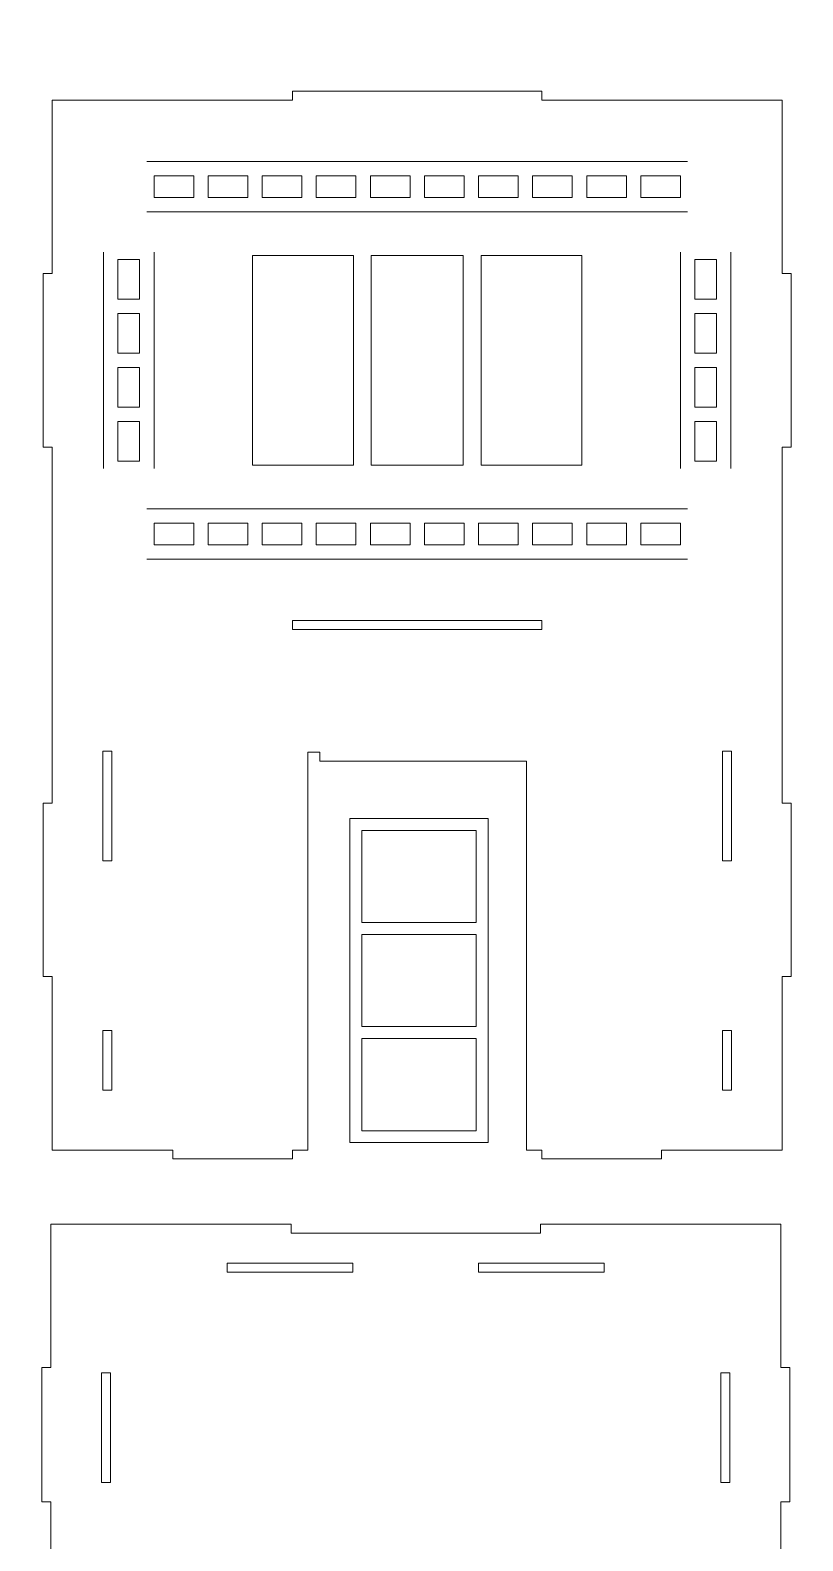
# Model space of a CAD drawing. Header units: centimetres. Extents: x -82 to 82, y -72 to 72.
# Drawn here: x -12.9 to 12.9, y -29.6 to 20.9 of the extents above; entities that cross this region are included whole.
import ezdxf

# ---------------------------------------------------------------- set-up
doc = ezdxf.new("R2010")
doc.units = ezdxf.units.CM
doc.header["$MEASUREMENT"] = 0
doc.layers.add('Camada 1', color=7, linetype='Continuous')

msp = doc.modelspace()

# ---------------------------------------------------------------- linework, layer by layer
at = {"layer": 'Camada 1', "color": 2, "lineweight": 9}
msp.add_open_spline([(-82.5, 72.5), (-82.5, 72.5), (82.5, 72.5), (82.5, 72.5), (82.5, 72.5), (82.5, -72.5), (82.5, -72.5), (82.5, -72.5), (-82.5, -72.5), (-82.5, -72.5), (-82.5, -72.5), (-82.5, 72.5), (-82.5, 72.5)], degree=3, knots=[0, 0, 0, 0, 0.25, 0.25, 0.25, 0.5, 0.5, 0.5, 0.75, 0.75, 0.75, 1, 1, 1, 1], dxfattribs=at)
at = {"layer": 'Camada 1', "color": 250, "lineweight": 9}
for points, knots in [([(12.21608, 18.60962), (12.21608, 18.60962), (4.18308, 18.60962), (4.18308, 18.60962), (4.18308, 18.60962), (4.18308, 18.90962), (4.18308, 18.90962), (4.18308, 18.90962), (-4.15092, 18.90962), (-4.15092, 18.90962), (-4.15092, 18.90962), (-4.15092, 18.60962), (-4.15092, 18.60962), (-4.15092, 18.60962), (-12.18392, 18.60962), (-12.18392, 18.60962), (-12.18392, 18.60962), (-12.18392, 12.80962), (-12.18392, 12.80962), (-12.18392, 12.80962), (-12.48392, 12.80962), (-12.48392, 12.80962), (-12.48392, 12.80962), (-12.48392, 7.00962), (-12.48392, 7.00962), (-12.48392, 7.00962), (-12.18392, 7.00962), (-12.18392, 7.00962), (-12.18392, 7.00962), (-12.18392, -4.89037), (-12.18392, -4.89037), (-12.18392, -4.89037), (-12.48392, -4.89037), (-12.48392, -4.89037), (-12.48392, -4.89037), (-12.48392, -10.69037), (-12.48392, -10.69037), (-12.48392, -10.69037), (-12.18392, -10.69037), (-12.18392, -10.69037), (-12.18392, -10.69037), (-12.18392, -16.49037), (-12.18392, -16.49037), (-12.18392, -16.49037), (-8.15092, -16.49037), (-8.15092, -16.49037), (-8.15092, -16.49037), (-8.15092, -16.79037), (-8.15092, -16.79037), (-8.15092, -16.79037), (-4.15092, -16.79037), (-4.15092, -16.79037), (-4.15092, -16.79037), (-4.15092, -16.49037), (-4.15092, -16.49037), (-4.15092, -16.49037), (-3.63392, -16.49037), (-3.63392, -16.49037), (-3.63392, -16.49037), (-3.63392, -3.19037), (-3.63392, -3.19037), (-3.63392, -3.19037), (-3.23392, -3.19037), (-3.23392, -3.19037), (-3.23392, -3.19037), (-3.23392, -3.49037), (-3.23392, -3.49037), (-3.23392, -3.49037), (3.66608, -3.49037), (3.66608, -3.49037), (3.66608, -3.49037), (3.66608, -16.49037), (3.66608, -16.49037), (3.66608, -16.49037), (4.18308, -16.49037), (4.18308, -16.49037), (4.18308, -16.49037), (4.18308, -16.79037), (4.18308, -16.79037), (4.18308, -16.79037), (8.18308, -16.79037), (8.18308, -16.79037), (8.18308, -16.79037), (8.18308, -16.49037), (8.18308, -16.49037), (8.18308, -16.49037), (12.21608, -16.49037), (12.21608, -16.49037), (12.21608, -16.49037), (12.21608, -10.69037), (12.21608, -10.69037), (12.21608, -10.69037), (12.51608, -10.69037), (12.51608, -10.69037), (12.51608, -10.69037), (12.51608, -4.89037), (12.51608, -4.89037), (12.51608, -4.89037), (12.21608, -4.89037), (12.21608, -4.89037), (12.21608, -4.89037), (12.21608, 7.00962), (12.21608, 7.00962), (12.21608, 7.00962), (12.51608, 7.00962), (12.51608, 7.00962), (12.51608, 7.00962), (12.51608, 12.80962), (12.51608, 12.80962), (12.51608, 12.80962), (12.21608, 12.80962), (12.21608, 12.80962), (12.21608, 12.80962), (12.21608, 18.60962), (12.21608, 18.60962)], [0, 0, 0, 0, 0.02631579, 0.02631579, 0.02631579, 0.05263158, 0.05263158, 0.05263158, 0.07894737, 0.07894737, 0.07894737, 0.10526316, 0.10526316, 0.10526316, 0.13157895, 0.13157895, 0.13157895, 0.15789474, 0.15789474, 0.15789474, 0.18421053, 0.18421053, 0.18421053, 0.21052632, 0.21052632, 0.21052632, 0.23684211, 0.23684211, 0.23684211, 0.26315789, 0.26315789, 0.26315789, 0.28947368, 0.28947368, 0.28947368, 0.31578947, 0.31578947, 0.31578947, 0.34210526, 0.34210526, 0.34210526, 0.36842105, 0.36842105, 0.36842105, 0.39473684, 0.39473684, 0.39473684, 0.42105263, 0.42105263, 0.42105263, 0.44736842, 0.44736842, 0.44736842, 0.47368421, 0.47368421, 0.47368421, 0.5, 0.5, 0.5, 0.52631579, 0.52631579, 0.52631579, 0.55263158, 0.55263158, 0.55263158, 0.57894737, 0.57894737, 0.57894737, 0.60526316, 0.60526316, 0.60526316, 0.63157895, 0.63157895, 0.63157895, 0.65789474, 0.65789474, 0.65789474, 0.68421053, 0.68421053, 0.68421053, 0.71052632, 0.71052632, 0.71052632, 0.73684211, 0.73684211, 0.73684211, 0.76315789, 0.76315789, 0.76315789, 0.78947368, 0.78947368, 0.78947368, 0.81578947, 0.81578947, 0.81578947, 0.84210526, 0.84210526, 0.84210526, 0.86842105, 0.86842105, 0.86842105, 0.89473684, 0.89473684, 0.89473684, 0.92105263, 0.92105263, 0.92105263, 0.94736842, 0.94736842, 0.94736842, 0.97368421, 0.97368421, 0.97368421, 1, 1, 1, 1]), ([(-2.11732, 13.40962), (-2.11732, 13.40962), (-2.11732, 6.40962), (-2.11732, 6.40962), (-2.11732, 6.40962), (-5.48392, 6.40962), (-5.48392, 6.40962), (-5.48392, 6.40962), (-5.48392, 13.40962), (-5.48392, 13.40962), (-5.48392, 13.40962), (-2.11732, 13.40962), (-2.11732, 13.40962)], [0, 0, 0, 0, 0.25, 0.25, 0.25, 0.5, 0.5, 0.5, 0.75, 0.75, 0.75, 1, 1, 1, 1]), ([(-1.51732, 6.40962), (-1.51732, 6.40962), (-1.51732, 13.40962), (-1.51732, 13.40962), (-1.51732, 13.40962), (1.54948, 13.40962), (1.54948, 13.40962), (1.54948, 13.40962), (1.54948, 6.40962), (1.54948, 6.40962), (1.54948, 6.40962), (-1.51732, 6.40962), (-1.51732, 6.40962)], [0, 0, 0, 0, 0.25, 0.25, 0.25, 0.5, 0.5, 0.5, 0.75, 0.75, 0.75, 1, 1, 1, 1]), ([(2.14948, 6.40962), (2.14948, 6.40962), (2.14948, 13.40962), (2.14948, 13.40962), (2.14948, 13.40962), (5.51608, 13.40962), (5.51608, 13.40962), (5.51608, 13.40962), (5.51608, 6.40962), (5.51608, 6.40962), (5.51608, 6.40962), (2.14948, 6.40962), (2.14948, 6.40962)], [0, 0, 0, 0, 0.25, 0.25, 0.25, 0.5, 0.5, 0.5, 0.75, 0.75, 0.75, 1, 1, 1, 1]), ([(4.18308, 1.20962), (4.18308, 1.20962), (-4.15092, 1.20962), (-4.15092, 1.20962), (-4.15092, 1.20962), (-4.15092, 0.90962), (-4.15092, 0.90962), (-4.15092, 0.90962), (4.18308, 0.90962), (4.18308, 0.90962), (4.18308, 0.90962), (4.18308, 1.20962), (4.18308, 1.20962)], [0, 0, 0, 0, 0.25, 0.25, 0.25, 0.5, 0.5, 0.5, 0.75, 0.75, 0.75, 1, 1, 1, 1]), ([(-10.18392, -3.16137), (-10.18392, -3.16137), (-10.48392, -3.16137), (-10.48392, -3.16137), (-10.48392, -3.16137), (-10.48392, -6.82537), (-10.48392, -6.82537), (-10.48392, -6.82537), (-10.18392, -6.82537), (-10.18392, -6.82537), (-10.18392, -6.82537), (-10.18392, -3.16137), (-10.18392, -3.16137)], [0, 0, 0, 0, 0.25, 0.25, 0.25, 0.5, 0.5, 0.5, 0.75, 0.75, 0.75, 1, 1, 1, 1]), ([(10.51608, -3.16137), (10.51608, -3.16137), (10.21608, -3.16137), (10.21608, -3.16137), (10.21608, -3.16137), (10.21608, -6.82537), (10.21608, -6.82537), (10.21608, -6.82537), (10.51608, -6.82537), (10.51608, -6.82537), (10.51608, -6.82537), (10.51608, -3.16137), (10.51608, -3.16137)], [0, 0, 0, 0, 0.25, 0.25, 0.25, 0.5, 0.5, 0.5, 0.75, 0.75, 0.75, 1, 1, 1, 1]), ([(-2.23255, -16.24469), (-2.23255, -16.24469), (-2.23255, -5.40469), (-2.23255, -5.40469), (-2.23255, -5.40469), (2.38345, -5.40469), (2.38345, -5.40469), (2.38345, -5.40469), (2.38345, -16.24469), (2.38345, -16.24469), (2.38345, -16.24469), (-2.23255, -16.24469), (-2.23255, -16.24469)], [0, 0, 0, 0, 0.25, 0.25, 0.25, 0.5, 0.5, 0.5, 0.75, 0.75, 0.75, 1, 1, 1, 1]), ([(-1.83255, -8.88469), (-1.83255, -8.88469), (-1.83255, -5.80469), (-1.83255, -5.80469), (-1.83255, -5.80469), (1.98345, -5.80469), (1.98345, -5.80469), (1.98345, -5.80469), (1.98345, -8.88469), (1.98345, -8.88469), (1.98345, -8.88469), (-1.83255, -8.88469), (-1.83255, -8.88469)], [0, 0, 0, 0, 0.25, 0.25, 0.25, 0.5, 0.5, 0.5, 0.75, 0.75, 0.75, 1, 1, 1, 1]), ([(-1.83255, -12.36469), (-1.83255, -12.36469), (-1.83255, -9.28469), (-1.83255, -9.28469), (-1.83255, -9.28469), (1.98345, -9.28469), (1.98345, -9.28469), (1.98345, -9.28469), (1.98345, -12.36469), (1.98345, -12.36469), (1.98345, -12.36469), (-1.83255, -12.36469), (-1.83255, -12.36469)], [0, 0, 0, 0, 0.25, 0.25, 0.25, 0.5, 0.5, 0.5, 0.75, 0.75, 0.75, 1, 1, 1, 1]), ([(-10.18392, -12.49037), (-10.18392, -12.49037), (-10.48392, -12.49037), (-10.48392, -12.49037), (-10.48392, -12.49037), (-10.48392, -14.49037), (-10.48392, -14.49037), (-10.48392, -14.49037), (-10.18392, -14.49037), (-10.18392, -14.49037), (-10.18392, -14.49037), (-10.18392, -12.49037), (-10.18392, -12.49037)], [0, 0, 0, 0, 0.25, 0.25, 0.25, 0.5, 0.5, 0.5, 0.75, 0.75, 0.75, 1, 1, 1, 1]), ([(10.51608, -12.49037), (10.51608, -12.49037), (10.21608, -12.49037), (10.21608, -12.49037), (10.21608, -12.49037), (10.21608, -14.49037), (10.21608, -14.49037), (10.21608, -14.49037), (10.51608, -14.49037), (10.51608, -14.49037), (10.51608, -14.49037), (10.51608, -12.49037), (10.51608, -12.49037)], [0, 0, 0, 0, 0.25, 0.25, 0.25, 0.5, 0.5, 0.5, 0.75, 0.75, 0.75, 1, 1, 1, 1]), ([(-1.83255, -15.84469), (-1.83255, -15.84469), (-1.83255, -12.76469), (-1.83255, -12.76469), (-1.83255, -12.76469), (1.98345, -12.76469), (1.98345, -12.76469), (1.98345, -12.76469), (1.98345, -15.84469), (1.98345, -15.84469), (1.98345, -15.84469), (-1.83255, -15.84469), (-1.83255, -15.84469)], [0, 0, 0, 0, 0.25, 0.25, 0.25, 0.5, 0.5, 0.5, 0.75, 0.75, 0.75, 1, 1, 1, 1]), ([(-12.23213, -46.2175), (-12.23213, -46.2175), (-12.23213, -56.6725), (-12.23213, -56.6725), (-12.23213, -56.6725), (-4.19913, -56.6725), (-4.19913, -56.6725), (-4.19913, -56.6725), (-4.19913, -56.9725), (-4.19913, -56.9725), (-4.19913, -56.9725), (4.13487, -56.9725), (4.13487, -56.9725), (4.13487, -56.9725), (4.13487, -56.6725), (4.13487, -56.6725), (4.13487, -56.6725), (12.16787, -56.6725), (12.16787, -56.6725), (12.16787, -56.6725), (12.16787, -46.2175), (12.16787, -46.2175), (12.16787, -46.2175), (12.46787, -46.2175), (12.46787, -46.2175), (12.46787, -46.2175), (12.46787, -41.7275), (12.46787, -41.7275), (12.46787, -41.7275), (12.16787, -41.7275), (12.16787, -41.7275), (12.16787, -41.7275), (12.16787, -28.25451), (12.16787, -28.25451), (12.16787, -28.25451), (12.46787, -28.25451), (12.46787, -28.25451), (12.46787, -28.25451), (12.46787, -23.76351), (12.46787, -23.76351), (12.46787, -23.76351), (12.16787, -23.76351), (12.16787, -23.76351), (12.16787, -23.76351), (12.16787, -18.97251), (12.16787, -18.97251), (12.16787, -18.97251), (4.13487, -18.97251), (4.13487, -18.97251), (4.13487, -18.97251), (4.13487, -19.27251), (4.13487, -19.27251), (4.13487, -19.27251), (-4.19913, -19.27251), (-4.19913, -19.27251), (-4.19913, -19.27251), (-4.19913, -18.97251), (-4.19913, -18.97251), (-4.19913, -18.97251), (-12.23213, -18.97251), (-12.23213, -18.97251), (-12.23213, -18.97251), (-12.23213, -23.76351), (-12.23213, -23.76351), (-12.23213, -23.76351), (-12.53213, -23.76351), (-12.53213, -23.76351), (-12.53213, -23.76351), (-12.53213, -28.25451), (-12.53213, -28.25451), (-12.53213, -28.25451), (-12.23213, -28.25451), (-12.23213, -28.25451), (-12.23213, -28.25451), (-12.23213, -41.7275), (-12.23213, -41.7275), (-12.23213, -41.7275), (-12.53213, -41.7275), (-12.53213, -41.7275), (-12.53213, -41.7275), (-12.53213, -46.2175), (-12.53213, -46.2175), (-12.53213, -46.2175), (-12.23213, -46.2175), (-12.23213, -46.2175)], [0, 0, 0, 0, 0.03571429, 0.03571429, 0.03571429, 0.07142857, 0.07142857, 0.07142857, 0.10714286, 0.10714286, 0.10714286, 0.14285714, 0.14285714, 0.14285714, 0.17857143, 0.17857143, 0.17857143, 0.21428571, 0.21428571, 0.21428571, 0.25, 0.25, 0.25, 0.28571429, 0.28571429, 0.28571429, 0.32142857, 0.32142857, 0.32142857, 0.35714286, 0.35714286, 0.35714286, 0.39285714, 0.39285714, 0.39285714, 0.42857143, 0.42857143, 0.42857143, 0.46428571, 0.46428571, 0.46428571, 0.5, 0.5, 0.5, 0.53571429, 0.53571429, 0.53571429, 0.57142857, 0.57142857, 0.57142857, 0.60714286, 0.60714286, 0.60714286, 0.64285714, 0.64285714, 0.64285714, 0.67857143, 0.67857143, 0.67857143, 0.71428571, 0.71428571, 0.71428571, 0.75, 0.75, 0.75, 0.78571429, 0.78571429, 0.78571429, 0.82142857, 0.82142857, 0.82142857, 0.85714286, 0.85714286, 0.85714286, 0.89285714, 0.89285714, 0.89285714, 0.92857143, 0.92857143, 0.92857143, 0.96428571, 0.96428571, 0.96428571, 1, 1, 1, 1]), ([(-6.33513, -20.57251), (-6.33513, -20.57251), (-6.33513, -20.27251), (-6.33513, -20.27251), (-6.33513, -20.27251), (-2.13513, -20.27251), (-2.13513, -20.27251), (-2.13513, -20.27251), (-2.13513, -20.57251), (-2.13513, -20.57251), (-2.13513, -20.57251), (-6.33513, -20.57251), (-6.33513, -20.57251)], [0, 0, 0, 0, 0.25, 0.25, 0.25, 0.5, 0.5, 0.5, 0.75, 0.75, 0.75, 1, 1, 1, 1]), ([(2.06487, -20.57251), (2.06487, -20.57251), (2.06487, -20.27251), (2.06487, -20.27251), (2.06487, -20.27251), (6.26487, -20.27251), (6.26487, -20.27251), (6.26487, -20.27251), (6.26487, -20.57251), (6.26487, -20.57251), (6.26487, -20.57251), (2.06487, -20.57251), (2.06487, -20.57251)], [0, 0, 0, 0, 0.25, 0.25, 0.25, 0.5, 0.5, 0.5, 0.75, 0.75, 0.75, 1, 1, 1, 1]), ([(-10.53513, -27.60651), (-10.53513, -27.60651), (-10.53513, -23.93951), (-10.53513, -23.93951), (-10.53513, -23.93951), (-10.23513, -23.93951), (-10.23513, -23.93951), (-10.23513, -23.93951), (-10.23513, -27.60651), (-10.23513, -27.60651), (-10.23513, -27.60651), (-10.53513, -27.60651), (-10.53513, -27.60651)], [0, 0, 0, 0, 0.25, 0.25, 0.25, 0.5, 0.5, 0.5, 0.75, 0.75, 0.75, 1, 1, 1, 1]), ([(10.16487, -27.60651), (10.16487, -27.60651), (10.16487, -23.93951), (10.16487, -23.93951), (10.16487, -23.93951), (10.46487, -23.93951), (10.46487, -23.93951), (10.46487, -23.93951), (10.46487, -27.60651), (10.46487, -27.60651), (10.46487, -27.60651), (10.16487, -27.60651), (10.16487, -27.60651)], [0, 0, 0, 0, 0.25, 0.25, 0.25, 0.5, 0.5, 0.5, 0.75, 0.75, 0.75, 1, 1, 1, 1])]:
    msp.add_open_spline(points, degree=3, knots=knots, dxfattribs=at)
at = {"layer": 'Camada 1', "color": 5, "lineweight": 9}
for points in [[(9.05221, 16.56022), (9.05221, 16.56022), (-9.02008, 16.56022), (-9.02008, 16.56022)], [(9.05221, 14.87347), (9.05221, 14.87347), (-9.02008, 14.87347), (-9.02008, 14.87347)], [(-10.46586, 6.29516), (-10.46586, 6.29516), (-10.46586, 13.52408), (-10.46586, 13.52408)], [(-8.77911, 6.29516), (-8.77911, 6.29516), (-8.77911, 13.52408), (-8.77911, 13.52408)], [(8.81125, 6.29516), (8.81125, 6.29516), (8.81125, 13.52408), (8.81125, 13.52408)], [(10.498, 6.29516), (10.498, 6.29516), (10.498, 13.52408), (10.498, 13.52408)], [(9.05221, 4.94576), (9.05221, 4.94576), (-9.02008, 4.94576), (-9.02008, 4.94576)], [(9.05221, 3.25902), (9.05221, 3.25902), (-9.02008, 3.25902), (-9.02008, 3.25902)]]:
    msp.add_open_spline(points, degree=3, dxfattribs=at)
for points in [[(-7.45381, 15.3554), (-7.45381, 15.3554), (-8.77911, 15.3554), (-8.77911, 15.3554), (-8.77911, 15.3554), (-8.77911, 16.07829), (-8.77911, 16.07829), (-8.77911, 16.07829), (-7.45381, 16.07829), (-7.45381, 16.07829), (-7.45381, 16.07829), (-7.45381, 15.3554), (-7.45381, 15.3554)], [(-5.64658, 15.3554), (-5.64658, 15.3554), (-6.97188, 15.3554), (-6.97188, 15.3554), (-6.97188, 15.3554), (-6.97188, 16.07829), (-6.97188, 16.07829), (-6.97188, 16.07829), (-5.64658, 16.07829), (-5.64658, 16.07829), (-5.64658, 16.07829), (-5.64658, 15.3554), (-5.64658, 15.3554)], [(-3.83935, 15.3554), (-3.83935, 15.3554), (-5.16465, 15.3554), (-5.16465, 15.3554), (-5.16465, 15.3554), (-5.16465, 16.07829), (-5.16465, 16.07829), (-5.16465, 16.07829), (-3.83935, 16.07829), (-3.83935, 16.07829), (-3.83935, 16.07829), (-3.83935, 15.3554), (-3.83935, 15.3554)], [(-2.03212, 15.3554), (-2.03212, 15.3554), (-3.35742, 15.3554), (-3.35742, 15.3554), (-3.35742, 15.3554), (-3.35742, 16.07829), (-3.35742, 16.07829), (-3.35742, 16.07829), (-2.03212, 16.07829), (-2.03212, 16.07829), (-2.03212, 16.07829), (-2.03212, 15.3554), (-2.03212, 15.3554)], [(-0.22489, 15.3554), (-0.22489, 15.3554), (-1.5502, 15.3554), (-1.5502, 15.3554), (-1.5502, 15.3554), (-1.5502, 16.07829), (-1.5502, 16.07829), (-1.5502, 16.07829), (-0.22489, 16.07829), (-0.22489, 16.07829), (-0.22489, 16.07829), (-0.22489, 15.3554), (-0.22489, 15.3554)], [(1.58233, 15.3554), (1.58233, 15.3554), (0.25703, 15.3554), (0.25703, 15.3554), (0.25703, 15.3554), (0.25703, 16.07829), (0.25703, 16.07829), (0.25703, 16.07829), (1.58233, 16.07829), (1.58233, 16.07829), (1.58233, 16.07829), (1.58233, 15.3554), (1.58233, 15.3554)], [(3.38956, 15.3554), (3.38956, 15.3554), (2.06426, 15.3554), (2.06426, 15.3554), (2.06426, 15.3554), (2.06426, 16.07829), (2.06426, 16.07829), (2.06426, 16.07829), (3.38956, 16.07829), (3.38956, 16.07829), (3.38956, 16.07829), (3.38956, 15.3554), (3.38956, 15.3554)], [(5.19679, 15.3554), (5.19679, 15.3554), (3.87149, 15.3554), (3.87149, 15.3554), (3.87149, 15.3554), (3.87149, 16.07829), (3.87149, 16.07829), (3.87149, 16.07829), (5.19679, 16.07829), (5.19679, 16.07829), (5.19679, 16.07829), (5.19679, 15.3554), (5.19679, 15.3554)], [(7.00402, 15.3554), (7.00402, 15.3554), (5.67872, 15.3554), (5.67872, 15.3554), (5.67872, 15.3554), (5.67872, 16.07829), (5.67872, 16.07829), (5.67872, 16.07829), (7.00402, 16.07829), (7.00402, 16.07829), (7.00402, 16.07829), (7.00402, 15.3554), (7.00402, 15.3554)], [(8.81125, 15.3554), (8.81125, 15.3554), (7.48595, 15.3554), (7.48595, 15.3554), (7.48595, 15.3554), (7.48595, 16.07829), (7.48595, 16.07829), (7.48595, 16.07829), (8.81125, 16.07829), (8.81125, 16.07829), (8.81125, 16.07829), (8.81125, 15.3554), (8.81125, 15.3554)], [(-9.26104, 13.28311), (-9.26104, 13.28311), (-9.26104, 11.95781), (-9.26104, 11.95781), (-9.26104, 11.95781), (-9.98393, 11.95781), (-9.98393, 11.95781), (-9.98393, 11.95781), (-9.98393, 13.28311), (-9.98393, 13.28311), (-9.98393, 13.28311), (-9.26104, 13.28311), (-9.26104, 13.28311)], [(10.01607, 13.28311), (10.01607, 13.28311), (10.01607, 11.95781), (10.01607, 11.95781), (10.01607, 11.95781), (9.29318, 11.95781), (9.29318, 11.95781), (9.29318, 11.95781), (9.29318, 13.28311), (9.29318, 13.28311), (9.29318, 13.28311), (10.01607, 13.28311), (10.01607, 13.28311)], [(-9.26104, 11.47588), (-9.26104, 11.47588), (-9.26104, 10.15058), (-9.26104, 10.15058), (-9.26104, 10.15058), (-9.98393, 10.15058), (-9.98393, 10.15058), (-9.98393, 10.15058), (-9.98393, 11.47588), (-9.98393, 11.47588), (-9.98393, 11.47588), (-9.26104, 11.47588), (-9.26104, 11.47588)], [(10.01607, 11.47588), (10.01607, 11.47588), (10.01607, 10.15058), (10.01607, 10.15058), (10.01607, 10.15058), (9.29318, 10.15058), (9.29318, 10.15058), (9.29318, 10.15058), (9.29318, 11.47588), (9.29318, 11.47588), (9.29318, 11.47588), (10.01607, 11.47588), (10.01607, 11.47588)], [(-9.26104, 9.66865), (-9.26104, 9.66865), (-9.26104, 8.34335), (-9.26104, 8.34335), (-9.26104, 8.34335), (-9.98393, 8.34335), (-9.98393, 8.34335), (-9.98393, 8.34335), (-9.98393, 9.66865), (-9.98393, 9.66865), (-9.98393, 9.66865), (-9.26104, 9.66865), (-9.26104, 9.66865)], [(10.01607, 9.66865), (10.01607, 9.66865), (10.01607, 8.34335), (10.01607, 8.34335), (10.01607, 8.34335), (9.29318, 8.34335), (9.29318, 8.34335), (9.29318, 8.34335), (9.29318, 9.66865), (9.29318, 9.66865), (9.29318, 9.66865), (10.01607, 9.66865), (10.01607, 9.66865)], [(-9.26104, 7.86143), (-9.26104, 7.86143), (-9.26104, 6.53612), (-9.26104, 6.53612), (-9.26104, 6.53612), (-9.98393, 6.53612), (-9.98393, 6.53612), (-9.98393, 6.53612), (-9.98393, 7.86143), (-9.98393, 7.86143), (-9.98393, 7.86143), (-9.26104, 7.86143), (-9.26104, 7.86143)], [(10.01607, 7.86143), (10.01607, 7.86143), (10.01607, 6.53612), (10.01607, 6.53612), (10.01607, 6.53612), (9.29318, 6.53612), (9.29318, 6.53612), (9.29318, 6.53612), (9.29318, 7.86143), (9.29318, 7.86143), (9.29318, 7.86143), (10.01607, 7.86143), (10.01607, 7.86143)], [(-7.45381, 3.74094), (-7.45381, 3.74094), (-8.77911, 3.74094), (-8.77911, 3.74094), (-8.77911, 3.74094), (-8.77911, 4.46384), (-8.77911, 4.46384), (-8.77911, 4.46384), (-7.45381, 4.46384), (-7.45381, 4.46384), (-7.45381, 4.46384), (-7.45381, 3.74094), (-7.45381, 3.74094)], [(-5.64658, 3.74094), (-5.64658, 3.74094), (-6.97188, 3.74094), (-6.97188, 3.74094), (-6.97188, 3.74094), (-6.97188, 4.46384), (-6.97188, 4.46384), (-6.97188, 4.46384), (-5.64658, 4.46384), (-5.64658, 4.46384), (-5.64658, 4.46384), (-5.64658, 3.74094), (-5.64658, 3.74094)], [(-3.83935, 3.74094), (-3.83935, 3.74094), (-5.16465, 3.74094), (-5.16465, 3.74094), (-5.16465, 3.74094), (-5.16465, 4.46384), (-5.16465, 4.46384), (-5.16465, 4.46384), (-3.83935, 4.46384), (-3.83935, 4.46384), (-3.83935, 4.46384), (-3.83935, 3.74094), (-3.83935, 3.74094)], [(-2.03212, 3.74094), (-2.03212, 3.74094), (-3.35742, 3.74094), (-3.35742, 3.74094), (-3.35742, 3.74094), (-3.35742, 4.46384), (-3.35742, 4.46384), (-3.35742, 4.46384), (-2.03212, 4.46384), (-2.03212, 4.46384), (-2.03212, 4.46384), (-2.03212, 3.74094), (-2.03212, 3.74094)], [(-0.22489, 3.74094), (-0.22489, 3.74094), (-1.5502, 3.74094), (-1.5502, 3.74094), (-1.5502, 3.74094), (-1.5502, 4.46384), (-1.5502, 4.46384), (-1.5502, 4.46384), (-0.22489, 4.46384), (-0.22489, 4.46384), (-0.22489, 4.46384), (-0.22489, 3.74094), (-0.22489, 3.74094)], [(1.58233, 3.74094), (1.58233, 3.74094), (0.25703, 3.74094), (0.25703, 3.74094), (0.25703, 3.74094), (0.25703, 4.46384), (0.25703, 4.46384), (0.25703, 4.46384), (1.58233, 4.46384), (1.58233, 4.46384), (1.58233, 4.46384), (1.58233, 3.74094), (1.58233, 3.74094)], [(3.38956, 3.74094), (3.38956, 3.74094), (2.06426, 3.74094), (2.06426, 3.74094), (2.06426, 3.74094), (2.06426, 4.46384), (2.06426, 4.46384), (2.06426, 4.46384), (3.38956, 4.46384), (3.38956, 4.46384), (3.38956, 4.46384), (3.38956, 3.74094), (3.38956, 3.74094)], [(5.19679, 3.74094), (5.19679, 3.74094), (3.87149, 3.74094), (3.87149, 3.74094), (3.87149, 3.74094), (3.87149, 4.46384), (3.87149, 4.46384), (3.87149, 4.46384), (5.19679, 4.46384), (5.19679, 4.46384), (5.19679, 4.46384), (5.19679, 3.74094), (5.19679, 3.74094)], [(7.00402, 3.74094), (7.00402, 3.74094), (5.67872, 3.74094), (5.67872, 3.74094), (5.67872, 3.74094), (5.67872, 4.46384), (5.67872, 4.46384), (5.67872, 4.46384), (7.00402, 4.46384), (7.00402, 4.46384), (7.00402, 4.46384), (7.00402, 3.74094), (7.00402, 3.74094)], [(8.81125, 3.74094), (8.81125, 3.74094), (7.48595, 3.74094), (7.48595, 3.74094), (7.48595, 3.74094), (7.48595, 4.46384), (7.48595, 4.46384), (7.48595, 4.46384), (8.81125, 4.46384), (8.81125, 4.46384), (8.81125, 4.46384), (8.81125, 3.74094), (8.81125, 3.74094)]]:
    msp.add_open_spline(points, degree=3, knots=[0, 0, 0, 0, 0.25, 0.25, 0.25, 0.5, 0.5, 0.5, 0.75, 0.75, 0.75, 1, 1, 1, 1], dxfattribs=at)

doc.saveas('drawing.dxf')
